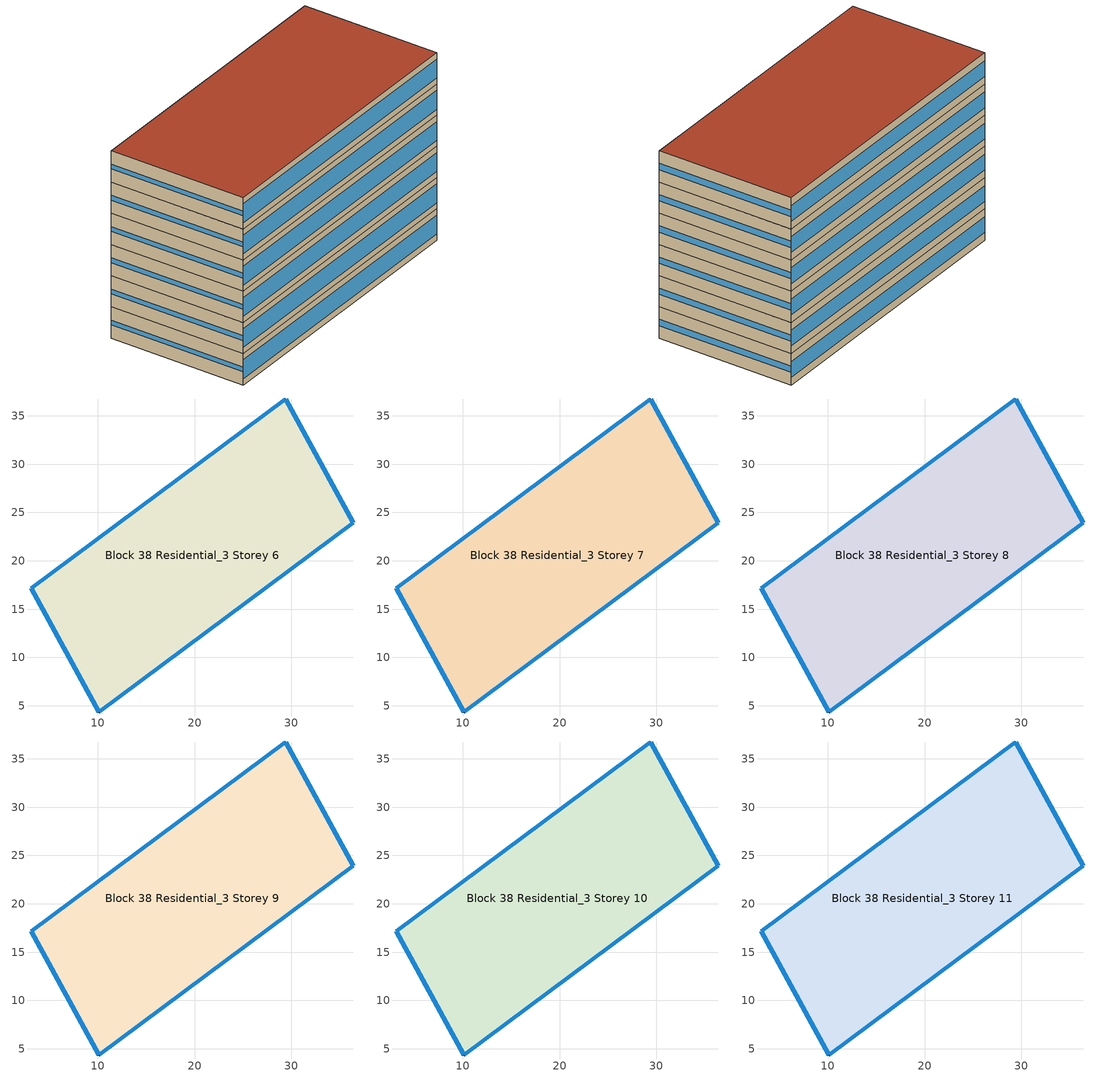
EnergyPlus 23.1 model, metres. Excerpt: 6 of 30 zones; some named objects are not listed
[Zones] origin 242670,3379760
Block 38 Residential_3 Storey 6
 floor outside (Project Floor): 29.41,36.74 36.41,23.92 10.11,4.36 3.11,17.17 z18
 wall outside (Project Wall): 3.11,17.17 10.11,4.36 36.41,23.92 29.41,36.74 3.11,17.17 z18:21
 window (Residential_west_window_construction): 3.12,17.17 10.1,4.37 z19.27:19.73
 window (Residential_south_window_construction): 10.12,4.37 36.39,23.91 z18.6:20.4
 window (Residential_east_window_construction): 36.4,23.93 29.42,36.73 z19.2:19.8
 window (Residential_north_window_construction): 29.4,36.73 3.12,17.18 z18.75:20.25
 roof outside (Project Ceiling): 36.41,23.92 29.41,36.74 3.11,17.17 10.11,4.36 z21
Block 38 Residential_3 Storey 7
 floor outside (Project Floor): 29.41,36.74 36.41,23.92 10.11,4.36 3.11,17.17 z21
 wall outside (Project Wall): 3.11,17.17 10.11,4.36 36.41,23.92 29.41,36.74 3.11,17.17 z21:24
 window (Residential_west_window_construction): 3.12,17.17 10.1,4.37 z22.27:22.73
 window (Residential_south_window_construction): 10.12,4.37 36.39,23.91 z21.6:23.4
 window (Residential_east_window_construction): 36.4,23.93 29.42,36.73 z22.2:22.8
 window (Residential_north_window_construction): 29.4,36.73 3.12,17.18 z21.75:23.25
 roof outside (Project Ceiling): 36.41,23.92 29.41,36.74 3.11,17.17 10.11,4.36 z24
Block 38 Residential_3 Storey 8
 floor outside (Project Floor): 29.41,36.74 36.41,23.92 10.11,4.36 3.11,17.17 z24
 wall outside (Project Wall): 3.11,17.17 10.11,4.36 36.41,23.92 29.41,36.74 3.11,17.17 z24:27
 window (Residential_west_window_construction): 3.12,17.17 10.1,4.37 z25.27:25.73
 window (Residential_south_window_construction): 10.12,4.37 36.39,23.91 z24.6:26.4
 window (Residential_east_window_construction): 36.4,23.93 29.42,36.73 z25.2:25.8
 window (Residential_north_window_construction): 29.4,36.73 3.12,17.18 z24.75:26.25
 roof outside (Project Ceiling): 36.41,23.92 29.41,36.74 3.11,17.17 10.11,4.36 z27
Block 38 Residential_3 Storey 9
 floor outside (Project Floor): 29.41,36.74 36.41,23.92 10.11,4.36 3.11,17.17 z27
 wall outside (Project Wall): 3.11,17.17 10.11,4.36 36.41,23.92 29.41,36.74 3.11,17.17 z27:30
 window (Residential_west_window_construction): 3.12,17.17 10.1,4.37 z28.27:28.73
 window (Residential_south_window_construction): 10.12,4.37 36.39,23.91 z27.6:29.4
 window (Residential_east_window_construction): 36.4,23.93 29.42,36.73 z28.2:28.8
 window (Residential_north_window_construction): 29.4,36.73 3.12,17.18 z27.75:29.25
 roof outside (Project Ceiling): 36.41,23.92 29.41,36.74 3.11,17.17 10.11,4.36 z30
Block 38 Residential_3 Storey 10
 floor outside (Project Floor): 29.41,36.74 36.41,23.92 10.11,4.36 3.11,17.17 z30
 wall outside (Project Wall): 3.11,17.17 10.11,4.36 36.41,23.92 29.41,36.74 3.11,17.17 z30:33
 window (Residential_west_window_construction): 3.12,17.17 10.1,4.37 z31.27:31.73
 window (Residential_south_window_construction): 10.12,4.37 36.39,23.91 z30.6:32.4
 window (Residential_east_window_construction): 36.4,23.93 29.42,36.73 z31.2:31.8
 window (Residential_north_window_construction): 29.4,36.73 3.12,17.18 z30.75:32.25
 roof outside (Project Ceiling): 36.41,23.92 29.41,36.74 3.11,17.17 10.11,4.36 z33
Block 38 Residential_3 Storey 11
 floor outside (Project Floor): 29.41,36.74 36.41,23.92 10.11,4.36 3.11,17.17 z33
 wall outside (Project Wall): 3.11,17.17 10.11,4.36 36.41,23.92 29.41,36.74 3.11,17.17 z33:36
 window (Residential_west_window_construction): 3.12,17.17 10.1,4.37 z34.27:34.73
 window (Residential_south_window_construction): 10.12,4.37 36.39,23.91 z33.6:35.4
 window (Residential_east_window_construction): 36.4,23.93 29.42,36.73 z34.2:34.8
 window (Residential_north_window_construction): 29.4,36.73 3.12,17.18 z33.75:35.25
 roof outside (Project Ceiling): 36.41,23.92 29.41,36.74 3.11,17.17 10.11,4.36 z36
[Building]
Building_1: North Axis=0; Terrain=City; Loads Convergence Tolerance Value=0.04; Temperature Convergence Tolerance Value=0.4; Solar Distribution=FullExterior; Maximum Number of Warmup Days=25; Minimum Number of Warmup Days=6
[Site:Location]
CHN Design_Conditions: Latitude=30; Longitude=114; Time Zone=8; Elevation=12
[SIZINGPERIOD:DESIGNDAY] Day of Month=21; DryBulb Temperature Range Modifier Type=DefaultMultipliers; Humidity Condition Type=Wetbulb; Barometric Pressure=101181; Rain Indicator=No; Snow Indicator=No; Daylight Saving Time Indicator=No; Sky Clearness=0; Begin Environment Reset Mode=FullResetAtBeginEnvironment
Name | Month | Day Type | Maximum DryBulb Temperature | Daily DryBulb Temperature Range | Wetbulb or DewPoint at Maximum DryBulb | Wind Speed | Wind Direction | Solar Model Indicator | ASHRAE Clear Sky Optical Depth for Beam Irradiance taub | ASHRAE Clear Sky Optical Depth for Diffuse Irradiance taud
Ann Htg 99.6% Condns DB | 1 | WinterDesignDay | -10 | 0 | -4.8 | 1 | 340 | ASHRAEClearSky | 0 | 0
Ann Clg .4% Condns DB=>MWB | 7 | SummerDesignDay | 40 | 6.6 | 27.1 | 3.5 | 220 | ASHRAETau | 0.781 | 1.413
[MATERIAL]
DefaultMaterial: Roughness=Rough; Thickness=0.1; Conductivity=0.1; Density=1000; Specific Heat=1000; Thermal Absorptance=0.9; Solar Absorptance=0.7; Visible Absorptance=0.7
[WINDOWMATERIAL:SIMPLEGLAZINGSYSTEM] UFactor=1.5; Solar Heat Gain Coefficient=0.4; Visible Transmittance=0.6
Residential_east_window; Residential_south_window; Residential_west_window; Residential_north_window
[CONSTRUCTION]
Project Wall; Project Floor; Project Ceiling: DefaultMaterial
Residential_east_window_construction: Residential_east_window
Residential_south_window_construction: Residential_south_window
Residential_west_window_construction: Residential_west_window
Residential_north_window_construction: Residential_north_window
[SPACE] Ceiling Height=autocalculate; Volume=autocalculate; Floor Area=autocalculate; Space Type=Residential
Name | Zone
Block 38 Residential_3 Storey 6_space | Block 38 Residential_3 Storey 6
Block 38 Residential_3 Storey 7_space | Block 38 Residential_3 Storey 7
Block 38 Residential_3 Storey 8_space | Block 38 Residential_3 Storey 8
Block 38 Residential_3 Storey 9_space | Block 38 Residential_3 Storey 9
Block 38 Residential_3 Storey 10_space | Block 38 Residential_3 Storey 10
Block 38 Residential_3 Storey 11_space | Block 38 Residential_3 Storey 11
[SPACELIST]
Residential: Block 38 Residential_3 Storey 0_space, Block 38 Residential_3 Storey 1_space, Block 38 Residential_3 Storey 2_space, Block 38 Residential_3 Storey 3_space, Block 38 Residential_3 Storey 4_space, Block 38 Residential_3 Storey 5_space, Block 38 Residential_3 Storey 6_space, Block 38 Residential_3 Storey 7_space, Block 38 Residential_3 Storey 8_space, Block 38 Residential_3 Storey 9_space, Block 38 Residential_3 Storey 10_space, Block 38 Residential_3 Storey 11_space, Block 38 Residential_3 Storey 12_space, Block 38 Residential_3 Storey 13_space, Block 38 Residential_3 Storey 14_space, Block 38 Residential_3 Storey 15_space, Block 38 Residential_3 Storey 16_space, Block 38 Residential_3 Storey 17_space, Block 38 Residential_3 Storey 18_space, Block 38 Residential_3 Storey 19_space, Block 38 Residential_3 Storey 20_space, Block 38 Residential_3 Storey 21_space, Block 38 Residential_3 Storey 22_space, Block 38 Residential_3 Storey 23_space, Block 38 Residential_3 Storey 24_space, Block 38 Residential_3 Storey 25_space, Block 38 Residential_3 Storey 26_space, Block 38 Residential_3 Storey 27_space, Block 38 Residential_3 Storey 28_space, Block 38 Residential_3 Storey 29_space
[ZONE] Type=1; Multiplier=1; Ceiling Height=autocalculate; Volume=autocalculate; Floor Area=autocalculate; Part of Total Floor Area=Yes
Block 38 Residential_3 Storey 6; Block 38 Residential_3 Storey 7; Block 38 Residential_3 Storey 8; Block 38 Residential_3 Storey 9; Block 38 Residential_3 Storey 10; Block 38 Residential_3 Storey 11
[PEOPLE]
People_for_residential: Zone or ZoneList or Space or SpaceList=Residential; Number of People Schedule=SeasonalSchedule_Schedule_residential_people; Number of People Calculation Method=People/Area; People per Floor Area=0.04; Fraction Radiant=0.3; Sensible Heat Fraction=autocalculate; Activity Level Schedule=SeasonalSchedule_Schedule_residential_activity; Carbon Dioxide Generation Rate=3.82e-08; Enable ASHRAE 55 Comfort Warnings=No; Mean Radiant Temperature Calculation Type=ZoneAveraged; Clothing Insulation Calculation Method=ClothingInsulationSchedule; Cold Stress Temperature Threshold=15.56; Heat Stress Temperature Threshold=30
[LIGHTS]
Light_for_residential: Zone or ZoneList or Space or SpaceList=Residential; Schedule=SeasonalSchedule_residential_lighting; Design Level Calculation Method=Watts/Area; Watts per Zone Floor Area=5; Return Air Fraction=0; Fraction Radiant=0.32; Fraction Visible=0.25; Fraction Replaceable=1; EndUse Subcategory=General; Return Air Fraction Calculated from Plenum Temperature=No; Return Air Fraction Function of Plenum Temperature Coefficient 1=0; Return Air Fraction Function of Plenum Temperature Coefficient 2=0
[ELECTRICEQUIPMENT]
Equipment_for_residential: Zone or ZoneList or Space or SpaceList=Residential; Schedule=SeasonalSchedule_Schedule_residential_equipment; Design Level Calculation Method=Watts/Area; Watts per Zone Floor Area=3.8; Fraction Latent=0; Fraction Radiant=0; Fraction Lost=0; EndUse Subcategory=Electric Equipment
[DAYLIGHTING:CONTROLS] Illuminance Setpoint at Reference Point 1=300
Name | Zone or Space | Glare Calculation Daylighting Reference Point | Daylighting Reference Point 1
Dlight_Block 38 Residential_3 Storey 6 | Block 38 Residential_3 Storey 6 | Rpoint_Block 38 Residential_3 Storey 6 | Rpoint_Block 38 Residential_3 Storey 6
Dlight_Block 38 Residential_3 Storey 7 | Block 38 Residential_3 Storey 7 | Rpoint_Block 38 Residential_3 Storey 7 | Rpoint_Block 38 Residential_3 Storey 7
Dlight_Block 38 Residential_3 Storey 8 | Block 38 Residential_3 Storey 8 | Rpoint_Block 38 Residential_3 Storey 8 | Rpoint_Block 38 Residential_3 Storey 8
Dlight_Block 38 Residential_3 Storey 9 | Block 38 Residential_3 Storey 9 | Rpoint_Block 38 Residential_3 Storey 9 | Rpoint_Block 38 Residential_3 Storey 9
Dlight_Block 38 Residential_3 Storey 10 | Block 38 Residential_3 Storey 10 | Rpoint_Block 38 Residential_3 Storey 10 | Rpoint_Block 38 Residential_3 Storey 10
Dlight_Block 38 Residential_3 Storey 11 | Block 38 Residential_3 Storey 11 | Rpoint_Block 38 Residential_3 Storey 11 | Rpoint_Block 38 Residential_3 Storey 11
[HVACTEMPLATE:ZONE:IDEALLOADSAIRSYSTEM] Template Thermostat=Thermostat_for_residential; Maximum Heating Supply Air Temperature=50; Minimum Cooling Supply Air Temperature=13; Maximum Heating Supply Air Humidity Ratio=0.0156; Minimum Cooling Supply Air Humidity Ratio=0.0077; Heating Limit=NoLimit; Cooling Limit=NoLimit; Dehumidification Control Type=ConstantSensibleHeatRatio; Cooling Sensible Heat Ratio=0.7; Dehumidification Setpoint=60; Humidification Control Type=None; Humidification Setpoint=30; Outdoor Air Method=DetailedSpecification; Outdoor Air Flow Rate per Person=0.00944; Outdoor Air Flow Rate per Zone Floor Area=0; Outdoor Air Flow Rate per Zone=0; Design Specification Outdoor Air Object=Ventilation_for_residential; Demand Controlled Ventilation Type=None; Outdoor Air Economizer Type=NoEconomizer; Heat Recovery Type=None; Sensible Heat Recovery Effectiveness=0.7; Latent Heat Recovery Effectiveness=0.65
Block 38 Residential_3 Storey 6; Block 38 Residential_3 Storey 7; Block 38 Residential_3 Storey 8; Block 38 Residential_3 Storey 9; Block 38 Residential_3 Storey 10; Block 38 Residential_3 Storey 11
[DESIGNSPECIFICATION:OUTDOORAIR]
Ventilation_for_residential: Outdoor Air Method=Flow/Person; Outdoor Air Flow per Person=0.00833333; Outdoor Air Flow per Zone Floor Area=0; Outdoor Air Flow per Zone=0; Outdoor Air Flow Air Changes per Hour=0
[SCHEDULE:DAY:HOURLY]
Schedule_residential_lighting_weekday_hourly; Schedule_residential_lighting_holiday_hourly: 0.1, 0.1, 0.1, 0.1, 0.1, 0.8, 0.5, 0, 0, 0, 0, 0, 0, 0, 0, 0, 0, 0, 1, 1, 1, 1, 0.1, 0.1
Schedule_residential_equipment_weekday_hourly: 0.2, 0.2, 0.2, 0.2, 0.2, 0.2, 0.8, 0.8, 0.6, 0.6, 0.8, 0.8, 0.8, 0.5, 0.5, 0.5, 0.6, 0.9, 0.9, 0.9, 0.9, 0.9, 0.2, 0.2
Schedule_residential_equipment_holiday_hourly: 0.2, 0.2, 0.2, 0.2, 0.2, 0.2, 0.75, 1, 0.5, 0.3, 0.5, 0.8, 0.5, 0.25, 0.25, 0.25, 0.25, 0.5, 0.9, 0.8, 0.75, 0.5, 0.2, 0.2
Schedule_residential_people_weekday_hourly: 1, 1, 1, 1, 1, 1, 0.5, 0.5, 0, 0, 0, 0, 0, 0, 0, 0, 0, 0, 0, 0, 0.5, 1, 1, 1
Schedule_residential_people_holiday_hourly: 0.5, 0.5, 0.5, 0.5, 0.5, 0.5, 0.5, 0.5, 0.5, 0.5, 0.5, 0.5, 0.5, 0.5, 0.5, 0.5, 0.5, 0.5, 0.5, 0.5, 0.5, 0.5, 0.5, 0.5
Schedule_residential_activity_weekday_hourly; Schedule_residential_activity_holiday_hourly: 108, 108, 108, 108, 108, 108, 108, 108, 108, 108, 108, 108, 108, 108, 108, 108, 108, 108, 108, 108, 108, 108, 108, 108
[SCHEDULE:WEEK:DAILY]
Schedule_residential_lighting_weekly: Schedule_residential_lighting_holiday_hourly, Schedule_residential_lighting_weekday_hourly, Schedule_residential_lighting_weekday_hourly, Schedule_residential_lighting_weekday_hourly, Schedule_residential_lighting_weekday_hourly, Schedule_residential_lighting_weekday_hourly, Schedule_residential_lighting_holiday_hourly, Schedule_residential_lighting_holiday_hourly, Schedule_residential_lighting_weekday_hourly, Schedule_residential_lighting_weekday_hourly, Schedule_residential_lighting_holiday_hourly, Schedule_residential_lighting_holiday_hourly
Schedule_residential_equipment_weekly: Schedule_residential_equipment_holiday_hourly, Schedule_residential_equipment_weekday_hourly, Schedule_residential_equipment_weekday_hourly, Schedule_residential_equipment_weekday_hourly, Schedule_residential_equipment_weekday_hourly, Schedule_residential_equipment_weekday_hourly, Schedule_residential_equipment_holiday_hourly, Schedule_residential_equipment_holiday_hourly, Schedule_residential_equipment_weekday_hourly, Schedule_residential_equipment_weekday_hourly, Schedule_residential_equipment_holiday_hourly, Schedule_residential_equipment_holiday_hourly
Schedule_residential_people_weekly: Schedule_residential_people_holiday_hourly, Schedule_residential_people_weekday_hourly, Schedule_residential_people_weekday_hourly, Schedule_residential_people_weekday_hourly, Schedule_residential_people_weekday_hourly, Schedule_residential_people_weekday_hourly, Schedule_residential_people_holiday_hourly, Schedule_residential_people_holiday_hourly, Schedule_residential_people_weekday_hourly, Schedule_residential_people_weekday_hourly, Schedule_residential_people_holiday_hourly, Schedule_residential_people_holiday_hourly
Schedule_residential_activity_weekly: Schedule_residential_activity_holiday_hourly, Schedule_residential_activity_weekday_hourly, Schedule_residential_activity_weekday_hourly, Schedule_residential_activity_weekday_hourly, Schedule_residential_activity_weekday_hourly, Schedule_residential_activity_weekday_hourly, Schedule_residential_activity_holiday_hourly, Schedule_residential_activity_holiday_hourly, Schedule_residential_activity_weekday_hourly, Schedule_residential_activity_weekday_hourly, Schedule_residential_activity_holiday_hourly, Schedule_residential_activity_holiday_hourly
[SCHEDULE:YEAR]
SeasonalSchedule_residential_lighting: Schedule_residential_lighting_weekly, 1, 1, 12, 31
SeasonalSchedule_Schedule_residential_equipment: Schedule_residential_equipment_weekly, 1, 1, 12, 31
SeasonalSchedule_Schedule_residential_people: Schedule_residential_people_weekly, 1, 1, 12, 31
SeasonalSchedule_Schedule_residential_activity: Schedule_residential_activity_weekly, 1, 1, 12, 31
